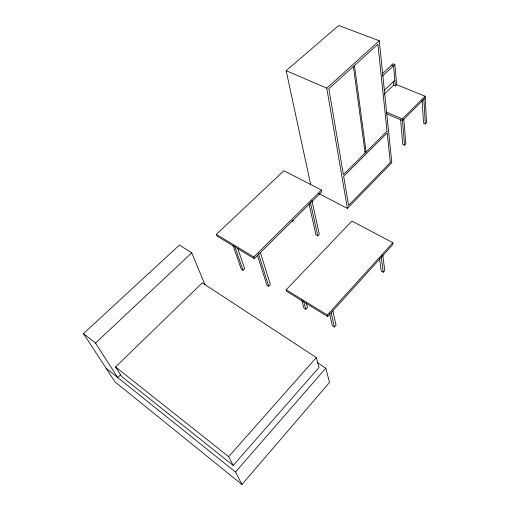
<?xml version="1.0" encoding="UTF-8"?>
<svg xmlns="http://www.w3.org/2000/svg" width="510" height="510" viewBox="0 0 510 510"><rect width="100%" height="100%" fill="white"/><g stroke="black" fill="none" stroke-linecap="round" stroke-linejoin="round"><path stroke-width="0.76" d="M205.026 284.911L191.747 252.826L179.45 245.029L83.468 333.604L115.011 381.907L241.95 484.5L329.517 382.423L325.826 368.175L317.207 362.495M241.95 484.5L235.492 472.011L325.826 368.175M233.197 465.445L318.999 367.455L316.315 357.548L202.298 282.865L115.566 366.951L121.565 376.399L233.197 465.445L228.671 456.648L115.566 366.951M228.671 456.648L316.315 357.548M329.6 313.72L332.367 325.756L334.407 327.018L336.052 325.176L332.851 310.864M379.542 258.525L381.25 271.078L383.278 272.2L384.782 270.51L382.729 254.809M327.669 316.57L327.305 315.021L392.821 242.677L351.932 221.091L286.186 289.75L286.639 291.312L327.669 316.57L393.006 244.309L392.821 242.677M301.646 299.759L303.89 308.078L305.834 309.283L307.479 307.505L306.287 302.965M318.807 193.57L347.399 208.424L391.814 162.728L379.249 40.724L338.767 25.5L286.142 70.68L310.666 184.524M257.397 255.236L266.883 285.103L268.706 286.237L270.357 284.548L260.336 252.405M309.073 204.051L315.958 234.861L317.787 235.875L319.305 234.319L311.89 200.392M400.63 119.812L402.753 144.355L404.558 145.165L405.852 143.839L403.824 119.276M422.14 99.998L423.498 123.152L425.289 123.917L426.532 122.649L425.091 96.224L396.64 84.705L394.867 64.489L393.051 63.782L382.5 73.676M425.187 97.926L402.486 120.615L386.223 113.609M404.558 145.165L402.345 118.919L425.091 96.224M232.962 245.31L241.306 269.229L243.053 270.313L244.698 268.681L237.762 248.478M292.128 221.646L293.652 220.141M254.331 258.621L253.801 256.976L321.427 190.071L283.93 170.735L216.342 234.37L216.948 236.015L254.331 258.621L321.772 191.773L321.427 190.071M120.532 374.799L117.702 377.572L95.523 343.071L83.468 333.604M393.248 81.676L393.573 85.227L395.346 85.948L396.64 84.705M384.017 94.375L393.573 85.227M384.087 90.531L394.842 80.268M382.589 76.028L394.867 64.489M95.523 343.071L191.747 252.826M347.399 208.424L326.782 88.179L379.249 40.724M391.725 65.025L393.541 65.733L395.346 85.948M386.631 112.174L402.345 118.919M286.142 70.68L326.782 88.179M364.854 151.413L366.123 152.005L354.469 65.51M216.342 234.37L253.801 256.976M286.186 289.75L327.305 315.021M106.099 368.265L235.492 472.011M234.759 246.394L243.053 270.313M258.353 253.387L268.706 286.237M303.82 301.722L305.834 309.283M331.162 312.732L334.407 327.018M310.29 201.979L317.787 235.875M353.379 66.498L365.154 152.968M381.187 256.517L383.278 272.2M423.899 99.208L425.289 123.917M390.316 162.524L348.579 205.39L343.663 176.313L387.211 132.912L390.316 162.524M387.026 131.197L343.377 174.63L328.854 88.727L377.91 44.255L387.026 131.197"/></g></svg>
